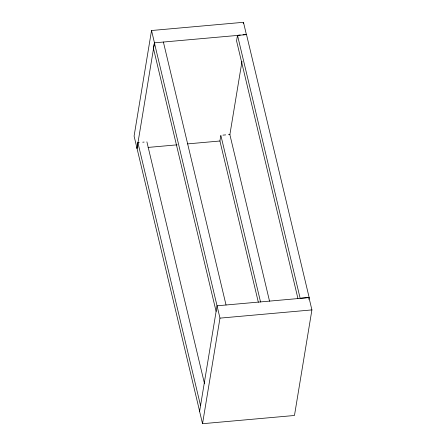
<?xml version="1.0" encoding="UTF-8"?>
<svg xmlns="http://www.w3.org/2000/svg" width="446" height="446" viewBox="0 0 446 446"><rect width="100%" height="100%" fill="white"/><g stroke="black" fill="none" stroke-linecap="round" stroke-linejoin="round"><path stroke-width="0.67" d="M137.028 148.412L154.472 42.838L246.404 34.626L243.466 22.3L151.534 30.512L134.09 136.086L199.618 411.245M136.967 148.267L137.898 142.636L139.28 142.514M220.742 135.946L219.911 140.958L258.34 302.265M237.389 35.909L236.564 40.915L297.922 298.469M243.243 23.671L243.466 22.3M229.863 134.714L241.988 61.364M202.534 423.7L199.596 411.374L217.04 305.8L308.972 297.588L311.91 309.914L294.466 415.488L202.534 423.7L219.978 318.126L154.394 42.827L153.463 48.458L216.109 311.436M308.827 299.333L309.139 297.454L246.487 34.476L243.031 34.788M238.186 35.217L240.26 35.033M142.742 142.202L144.125 142.079M222.922 135.138L225.687 134.887M228.452 134.642L229.841 134.519L269.557 301.251M148.083 147.425L177.118 144.833M187.487 143.902L219.973 141.003M309.139 297.454L300.141 298.257L237.495 35.284M219.978 318.126L311.91 309.914M220.842 135.322L260.564 302.053M163.387 42.024L226.038 304.997M151.534 30.512L154.472 42.838M146.89 141.834L204.536 383.794M137.898 142.636L200.549 405.609"/></g></svg>
